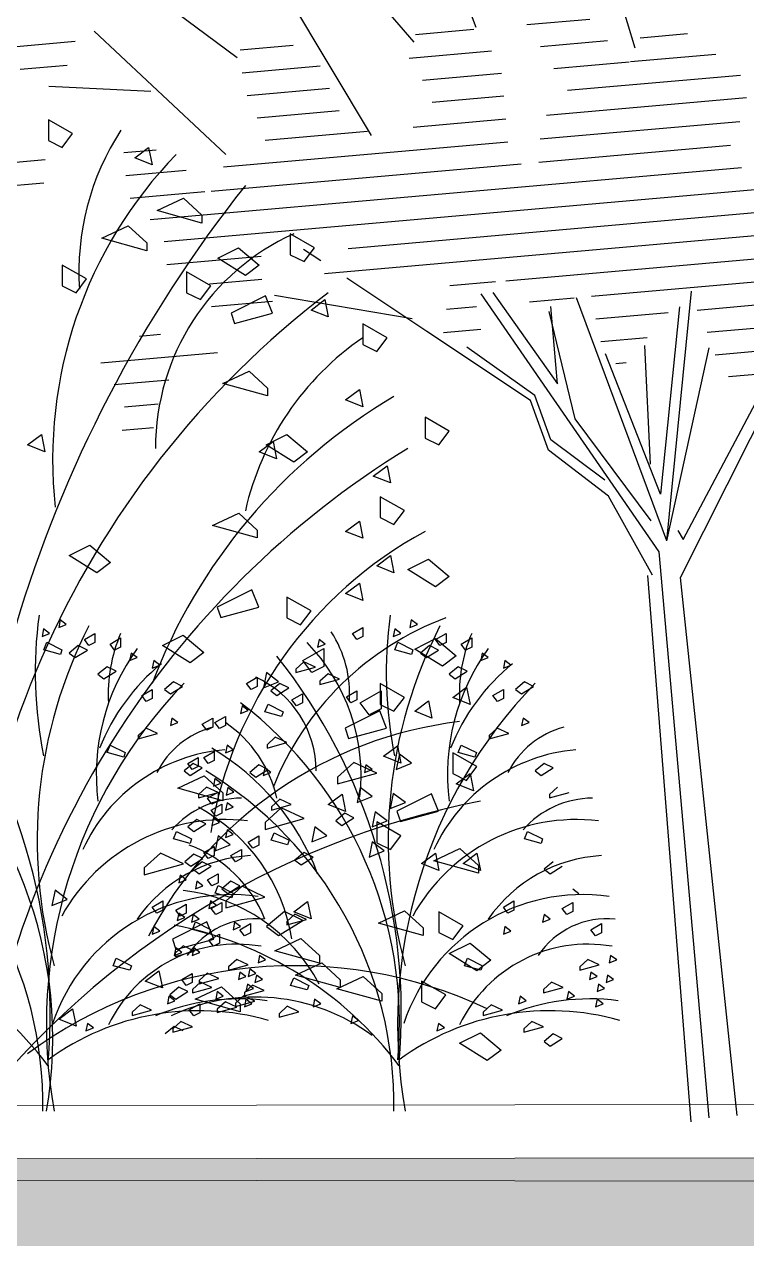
# Model space of a CAD drawing. Header units: millimetres. Extents: x 348 to 2201, y 118 to 1049.
# Drawn here: x 2081.299 to 2083.33, y 343.452 to 346.866 of the extents above; entities that cross this region are included whole.
import ezdxf

# ---------------------------------------------------------------- set-up
doc = ezdxf.new("R2010")
doc.units = ezdxf.units.MM
doc.layers.add('mur vue', color=7, linetype='Continuous', lineweight=13)
doc.layers.add('trees', color=104, linetype='Continuous')

# ---------------------------------------------------------------- blocks, each defined once
blk = doc.blocks.new('Arbustos')
at = {"layer": 'trees', "color": 84, "true_color": 0x2aaf18}
for p, q in [((0.0608, 1.811), (0.0608, 1.7527)), ((0.1288, 1.7722), (0.0608, 1.811)), ((0.0996, 1.7333), (0.1288, 1.7722)), ((0.5223, 0.6706), (0.5961, 0.7054)), ((0.6482, 0.6359), (0.5223, 0.6706)), ((0.1774, 0.6149), (0.2357, 0.5663)), ((0.2357, 0.5663), (0.1968, 0.5371)), ((0.4592, 0.2843), (0.3815, 0.3329)), ((0.4981, 0.3135), (0.4592, 0.2843)), ((1.0617, 0.1871), (0.9936, 0.2259)), ((1.1977, 0.1871), (1.2366, 0.2162)), ((1.2366, 0.2162), (1.2463, 0.1676)), ((1.0325, 0.1482), (1.0617, 0.1871)), ((1.0908, 0.1482), (1.1297, 0.1773)), ((1.1297, 0.1773), (1.1394, 0.1287)), ((1.2463, 0.1676), (1.1977, 0.1871)), ((0.9924, 0.1495), (0.8952, 0.1009)), ((0.9936, 0.1676), (1.0325, 0.1482)), ((1.1977, 0.0315), (1.1977, -0.0269)), ((1.2657, -0.0074), (1.1977, 0.0315)), ((0.4251, -0.0684), (0.4989, -0.0336)), ((0.4989, -0.0336), (0.551, -0.0815)), ((1.1977, -0.0269), (1.2366, -0.0463)), ((1.2074, -0.0561), (1.2463, -0.0269)), ((1.2366, -0.0463), (1.2657, -0.0074)), ((1.2463, -0.0269), (1.256, -0.0755)), ((1.256, -0.0755), (1.2074, -0.0561)), ((0.551, -0.1032), (0.4251, -0.0684)), ((0.9887, -0.4477), (1.0625, -0.4129)), ((1.0625, -0.4129), (1.1146, -0.4607)), ((1.2269, -0.4548), (1.1588, -0.4159)), ((1.1588, -0.4159), (1.1588, -0.4742)), ((1.1146, -0.4824), (0.9887, -0.4477)), ((1.1146, -0.4607), (1.1146, -0.4824)), ((1.1588, -0.4742), (1.1977, -0.4937)), ((1.1977, -0.4937), (1.2269, -0.4548)), ((1.188, -0.5326), (1.2463, -0.5034)), ((1.2657, -0.5812), (1.188, -0.5326))]:
    blk.add_line(p, q, dxfattribs=at)
at = {"layer": 'trees', "color": 1}
for p, q in [((0.0608, 1.7527), (0.0996, 1.7333)), ((0.3037, 1.7041), (0.3426, 1.7333)), ((0.3426, 1.7333), (0.3523, 1.6846)), ((0.3523, 1.6846), (0.3037, 1.7041)), ((0.3668, 1.5556), (0.4406, 1.5904)), ((0.4406, 1.5904), (0.4927, 1.5425)), ((0.4927, 1.5208), (0.3668, 1.5556)), ((0.4927, 1.5425), (0.4927, 1.5208)), ((0.2113, 1.4778), (0.2851, 1.5126)), ((0.2851, 1.5126), (0.3372, 1.4647)), ((0.3372, 1.443), (0.2113, 1.4778)), ((0.741, 1.4901), (0.741, 1.4318)), ((0.809, 1.4512), (0.741, 1.4901)), ((0.3372, 1.4647), (0.3372, 1.443)), ((0.5369, 1.4221), (0.5952, 1.4512)), ((0.5952, 1.4512), (0.6535, 1.4026)), ((0.7799, 1.4123), (0.809, 1.4512)), ((0.0996, 1.4026), (0.0996, 1.3443)), ((0.1677, 1.3637), (0.0996, 1.4026)), ((0.6147, 1.3734), (0.5369, 1.4221)), ((0.6535, 1.4026), (0.6147, 1.3734)), ((0.741, 1.4318), (0.7799, 1.4123)), ((0.4495, 1.3832), (0.4495, 1.3248)), ((0.5175, 1.3443), (0.4495, 1.3832)), ((0.0996, 1.3443), (0.1385, 1.3248)), ((0.4883, 1.3054), (0.5175, 1.3443)), ((0.4495, 1.3248), (0.4883, 1.3054)), ((0.6717, 1.3164), (0.5745, 1.2678)), ((0.6911, 1.2678), (0.6717, 1.3164)), ((0.7993, 1.2762), (0.8382, 1.3054)), ((0.8382, 1.3054), (0.8479, 1.2567)), ((0.5745, 1.2678), (0.5842, 1.2386)), ((0.5842, 1.2386), (0.6911, 1.2678)), ((0.8479, 1.2567), (0.7993, 1.2762)), ((0.9451, 1.2373), (0.9451, 1.179)), ((1.0131, 1.1984), (0.9451, 1.2373)), ((0.9839, 1.1595), (1.0131, 1.1984)), ((0.9451, 1.179), (0.9839, 1.1595)), ((0.5514, 1.0694), (0.6252, 1.1041)), ((0.6252, 1.1041), (0.6773, 1.0563)), ((0.6773, 1.0346), (0.5514, 1.0694)), ((0.6773, 1.0563), (0.6773, 1.0346)), ((0.8965, 1.0234), (0.9353, 1.0525)), ((0.9353, 1.0525), (0.9451, 1.0039)), ((0.9451, 1.0039), (0.8965, 1.0234)), ((1.12, 0.9747), (1.12, 0.9164)), ((1.188, 0.9358), (1.12, 0.9747)), ((0.673, 0.8969), (0.7313, 0.9261)), ((0.7313, 0.9261), (0.7896, 0.8775)), ((1.1588, 0.8969), (1.188, 0.9358)), ((0.6535, 0.8775), (0.6924, 0.9067)), ((0.7507, 0.8483), (0.673, 0.8969)), ((0.6924, 0.9067), (0.7021, 0.858)), ((1.12, 0.9164), (1.1588, 0.8969)), ((0.7021, 0.858), (0.6535, 0.8775)), ((0.7896, 0.8775), (0.7507, 0.8483)), ((0.9742, 0.8094), (1.0131, 0.8386)), ((1.0131, 0.8386), (1.0228, 0.79)), ((1.0228, 0.79), (0.9742, 0.8094)), ((1.0617, 0.7122), (0.9936, 0.7511)), ((0.9936, 0.7511), (0.9936, 0.6927)), ((0.8965, 0.6538), (0.9353, 0.683)), ((0.9353, 0.683), (0.9451, 0.6344)), ((0.9936, 0.6927), (1.0325, 0.6733)), ((1.0325, 0.6733), (1.0617, 0.7122)), ((0.9451, 0.6344), (0.8965, 0.6538)), ((1.0714, 0.5469), (1.1297, 0.576)), ((1.1491, 0.4982), (1.0714, 0.5469)), ((1.1297, 0.576), (1.188, 0.5274)), ((1.188, 0.5274), (1.1491, 0.4982)), ((0.9353, 0.508), (0.9451, 0.4593)), ((0.9156, 0.367), (0.9453, 0.384)), ((0.9453, 0.384), (0.9453, 0.3585)), ((1.0345, 0.3797), (1.0302, 0.3585)), ((1.0515, 0.367), (1.0345, 0.3797)), ((1.0812, 0.4052), (1.0769, 0.384)), ((1.0769, 0.384), (1.0982, 0.3925)), ((1.0982, 0.3925), (1.0812, 0.4052)), ((0.8222, 0.35), (0.8179, 0.3287)), ((0.8391, 0.3372), (0.8222, 0.35)), ((0.9283, 0.35), (0.9156, 0.367)), ((0.9453, 0.3585), (0.9283, 0.35)), ((1.0302, 0.3585), (1.0515, 0.367)), ((1.035, 0.3208), (1.0435, 0.3421)), ((1.0435, 0.3421), (1.086, 0.3208)), ((1.0908, 0.3232), (1.1491, 0.3524)), ((1.1491, 0.35), (1.1788, 0.367)), ((1.1491, 0.3524), (1.2074, 0.3037)), ((1.1619, 0.333), (1.1491, 0.35)), ((1.1788, 0.3415), (1.1619, 0.333)), ((1.1788, 0.367), (1.1788, 0.3415)), ((0.8179, 0.3287), (0.8391, 0.3372)), ((1.0817, 0.3081), (1.035, 0.3208)), ((1.086, 0.3208), (1.0817, 0.3081)), ((1.1686, 0.2746), (1.0908, 0.3232)), ((1.1321, 0.333), (1.1067, 0.3117)), ((1.1067, 0.3117), (1.1236, 0.299)), ((1.1236, 0.299), (1.1576, 0.3202)), ((1.1576, 0.3202), (1.1321, 0.333)), ((0.7793, 0.2875), (0.7565, 0.2666)), ((0.8116, 0.2723), (0.7793, 0.2875)), ((1.2074, 0.3037), (1.1686, 0.2746)), ((0.6183, 0.2267), (0.6481, 0.2437)), ((0.7565, 0.2571), (0.8116, 0.2723)), ((0.7565, 0.2666), (0.7565, 0.2571)), ((0.8473, 0.2535), (0.8245, 0.2326)), ((0.8795, 0.2383), (0.8473, 0.2535))]:
    blk.add_line(p, q, dxfattribs=at)
at = {"layer": 'trees', "linetype": 'Continuous'}
for p, q in [((0.1385, 1.3248), (0.1677, 1.3637)), ((0.0025, 0.8969), (0.0413, 0.9261)), ((0.0413, 0.9261), (0.0511, 0.8775)), ((0.0511, 0.8775), (0.0025, 0.8969)), ((0.5961, 0.7054), (0.6482, 0.6576)), ((0.6482, 0.6576), (0.6482, 0.6359)), ((0.1191, 0.5858), (0.1774, 0.6149)), ((0.1968, 0.5371), (0.1191, 0.5858)), ((0.9839, 0.5566), (1.0228, 0.5858)), ((1.0228, 0.5858), (1.0325, 0.5371)), ((1.0325, 0.5371), (0.9839, 0.5566)), ((0.6328, 0.4898), (0.5357, 0.4412)), ((0.6523, 0.4412), (0.6328, 0.4898)), ((0.8965, 0.4788), (0.9353, 0.508)), ((0.9451, 0.4593), (0.8965, 0.4788)), ((0.7313, 0.4691), (0.7313, 0.4107)), ((0.7993, 0.4302), (0.7313, 0.4691)), ((0.5357, 0.4412), (0.5454, 0.412)), ((0.5454, 0.412), (0.6523, 0.4412)), ((0.7313, 0.4107), (0.7701, 0.3913)), ((0.7701, 0.3913), (0.7993, 0.4302)), ((0.3815, 0.3329), (0.4398, 0.3621)), ((0.4398, 0.3621), (0.4981, 0.3135)), ((0.9936, 0.2259), (0.9936, 0.1676)), ((1.0118, 0.1009), (0.9924, 0.1495)), ((1.1394, 0.1287), (1.0908, 0.1482)), ((0.8952, 0.1009), (0.9049, 0.0717)), ((0.9049, 0.0717), (1.0118, 0.1009)), ((1.0034, 0.0217), (1.0422, 0.0509)), ((1.0422, 0.0509), (1.052, 0.0023)), ((1.052, 0.0023), (1.0034, 0.0217)), ((0.551, -0.0815), (0.551, -0.1032)), ((0.8479, -0.1144), (0.8868, -0.0852)), ((0.8868, -0.0852), (0.8965, -0.1339)), ((1.1381, -0.0839), (1.041, -0.1325)), ((1.1576, -0.1325), (1.1381, -0.0839)), ((0.8965, -0.1339), (0.8479, -0.1144)), ((1.041, -0.1325), (1.0507, -0.1617)), ((1.0507, -0.1617), (1.1576, -0.1325)), ((0.9839, -0.163), (0.9839, -0.2214)), ((1.052, -0.2019), (0.9839, -0.163)), ((1.0228, -0.2408), (1.052, -0.2019)), ((0.9839, -0.2214), (1.0228, -0.2408)), ((1.1442, -0.2726), (1.218, -0.2379)), ((1.218, -0.2379), (1.2701, -0.2857)), ((1.1103, -0.2797), (1.1491, -0.2506)), ((1.2701, -0.3074), (1.1442, -0.2726)), ((1.1491, -0.2506), (1.1588, -0.2992)), ((1.2269, -0.2797), (1.2657, -0.2506)), ((1.2657, -0.2506), (1.2755, -0.2992)), ((1.1588, -0.2992), (1.1103, -0.2797)), ((1.2755, -0.2992), (1.2269, -0.2797)), ((1.2701, -0.2857), (1.2701, -0.3074)), ((0.7507, -0.4159), (0.7896, -0.3867)), ((0.7896, -0.3867), (0.7993, -0.4353)), ((0.5065, -0.4437), (0.4093, -0.4923)), ((0.5259, -0.4923), (0.5065, -0.4437)), ((0.7993, -0.4353), (0.7507, -0.4159)), ((0.4093, -0.4923), (0.419, -0.5215)), ((0.419, -0.5215), (0.5259, -0.4923)), ((0.6972, -0.5255), (0.771, -0.4907)), ((0.771, -0.4907), (0.8231, -0.5385)), ((1.2463, -0.5034), (1.3046, -0.552)), ((0.8231, -0.5602), (0.6972, -0.5255)), ((0.8231, -0.5385), (0.8231, -0.5602)), ((0.7555, -0.5935), (0.8293, -0.5588)), ((0.8293, -0.5588), (0.8814, -0.6066)), ((1.3046, -0.552), (1.2657, -0.5812)), ((0.3329, -0.6104), (0.3717, -0.5812)), ((0.3815, -0.6298), (0.3329, -0.6104)), ((0.3717, -0.5812), (0.3815, -0.6298)), ((0.8814, -0.6283), (0.7555, -0.5935)), ((0.8721, -0.6324), (0.9459, -0.5977)), ((0.8814, -0.6066), (0.8814, -0.6283)), ((0.9459, -0.5977), (0.998, -0.6455)), ((1.1103, -0.6104), (1.1103, -0.6687)), ((1.1783, -0.6493), (1.1103, -0.6104)), ((0.4737, -0.6616), (0.5475, -0.6268)), ((0.5475, -0.6268), (0.5996, -0.6747)), ((0.998, -0.6672), (0.8721, -0.6324)), ((0.998, -0.6455), (0.998, -0.6672)), ((0.5996, -0.6964), (0.4737, -0.6616)), ((0.5996, -0.6747), (0.5996, -0.6964)), ((1.1103, -0.6687), (1.1491, -0.6882)), ((1.1491, -0.6882), (1.1783, -0.6493)), ((0.0899, -0.7173), (0.1288, -0.6882)), ((0.1288, -0.6882), (0.1385, -0.7368)), ((0.1385, -0.7368), (0.0899, -0.7173)), ((1.2171, -0.7854), (1.2755, -0.7562)), ((1.2755, -0.7562), (1.3338, -0.8049)), ((1.2949, -0.834), (1.2171, -0.7854)), ((1.3338, -0.8049), (1.2949, -0.834))]:
    blk.add_line(p, q, dxfattribs=at)
at = {"layer": 'trees', "color": 56}
for p, q in [((0.0473, 0.3797), (0.043, 0.3585)), ((0.0643, 0.367), (0.0473, 0.3797)), ((0.094, 0.4052), (0.0897, 0.384)), ((0.0897, 0.384), (0.111, 0.3925)), ((0.111, 0.3925), (0.094, 0.4052)), ((0.043, 0.3585), (0.0643, 0.367)), ((0.0478, 0.3208), (0.0563, 0.3421)), ((0.0563, 0.3421), (0.0988, 0.3208)), ((0.1619, 0.35), (0.1916, 0.367)), ((0.1747, 0.333), (0.1619, 0.35)), ((0.1916, 0.3415), (0.1747, 0.333)), ((0.1916, 0.367), (0.1916, 0.3415)), ((0.2341, 0.3372), (0.2638, 0.3542)), ((0.2638, 0.3542), (0.2638, 0.3287)), ((0.0945, 0.3081), (0.0478, 0.3208)), ((0.0988, 0.3208), (0.0945, 0.3081)), ((0.1449, 0.333), (0.1195, 0.3117)), ((0.1195, 0.3117), (0.1364, 0.299)), ((0.1364, 0.299), (0.1704, 0.3202)), ((0.1704, 0.3202), (0.1449, 0.333)), ((0.2468, 0.3202), (0.2341, 0.3372)), ((0.2638, 0.3287), (0.2468, 0.3202)), ((0.2936, 0.3117), (0.2893, 0.2905)), ((0.3105, 0.299), (0.2936, 0.3117)), ((0.2256, 0.2735), (0.2001, 0.2522)), ((0.2511, 0.2607), (0.2256, 0.2735)), ((0.2893, 0.2905), (0.3105, 0.299)), ((0.3572, 0.2905), (0.353, 0.2692)), ((0.353, 0.2692), (0.3742, 0.2777)), ((0.3742, 0.2777), (0.3572, 0.2905)), ((0.2001, 0.2522), (0.2171, 0.2395)), ((0.2171, 0.2395), (0.2511, 0.2607)), ((0.3233, 0.1927), (0.353, 0.2097)), ((0.353, 0.2097), (0.353, 0.1843)), ((0.4124, 0.231), (0.387, 0.2097)), ((0.387, 0.2097), (0.404, 0.197)), ((0.404, 0.197), (0.4379, 0.2182)), ((0.4379, 0.2182), (0.4124, 0.231)), ((0.336, 0.1758), (0.3233, 0.1927)), ((0.353, 0.1843), (0.336, 0.1758)), ((0.4082, 0.129), (0.404, 0.1078)), ((0.404, 0.1078), (0.4252, 0.1163)), ((0.4252, 0.1163), (0.4082, 0.129)), ((0.4931, 0.112), (0.5229, 0.129)), ((0.5059, 0.095), (0.4931, 0.112)), ((0.5229, 0.1035), (0.5059, 0.095)), ((0.5229, 0.129), (0.5229, 0.1035)), ((0.3356, 0.1006), (0.3129, 0.0797)), ((0.3129, 0.0702), (0.3679, 0.0854)), ((0.3129, 0.0797), (0.3129, 0.0702)), ((0.3679, 0.0854), (0.3356, 0.1006)), ((0.2262, 0.0319), (0.2347, 0.0531)), ((0.2347, 0.0531), (0.2771, 0.0319)), ((0.4974, 0.0185), (0.5271, 0.0355)), ((0.5271, 0.0355), (0.5271, 0.01)), ((0.2729, 0.0191), (0.2262, 0.0319)), ((0.2771, 0.0319), (0.2729, 0.0191)), ((0.4676, 0.0015), (0.4422, -0.0197)), ((0.4931, -0.0112), (0.4676, 0.0015)), ((0.5101, 0.0015), (0.4974, 0.0185)), ((0.5271, 0.01), (0.5101, 0.0015)), ((0.4422, -0.0197), (0.4592, -0.0325)), ((0.4592, -0.0325), (0.4931, -0.0112)), ((0.5055, -0.0652), (0.4827, -0.0861)), ((0.5377, -0.0804), (0.5055, -0.0652)), ((0.5653, -0.0665), (0.5611, -0.0877)), ((0.5823, -0.0792), (0.5653, -0.0665)), ((0.4827, -0.0956), (0.5377, -0.0804)), ((0.4827, -0.0861), (0.4827, -0.0956)), ((0.5611, -0.0877), (0.5823, -0.0792)), ((0.5186, -0.1302), (0.5483, -0.1132)), ((0.5313, -0.1472), (0.5186, -0.1302)), ((0.5483, -0.1132), (0.5483, -0.1387)), ((0.5483, -0.1387), (0.5313, -0.1472)), ((0.4124, -0.2109), (0.4209, -0.1897)), ((0.4209, -0.1897), (0.4634, -0.2109)), ((0.4592, -0.2237), (0.4124, -0.2109)), ((0.4634, -0.2109), (0.4592, -0.2237)), ((0.4974, -0.2492), (0.5271, -0.2322)), ((0.5271, -0.2322), (0.5271, -0.2577)), ((0.5101, -0.2662), (0.4974, -0.2492)), ((0.5271, -0.2577), (0.5101, -0.2662)), ((0.5738, -0.2577), (0.6035, -0.2407)), ((0.5865, -0.2747), (0.5738, -0.2577)), ((0.6035, -0.2662), (0.5865, -0.2747)), ((0.6035, -0.2407), (0.6035, -0.2662)), ((0.4676, -0.2959), (0.4846, -0.3087)), ((0.4846, -0.3087), (0.5186, -0.2874)), ((0.5186, -0.2874), (0.4931, -0.2747)), ((0.5738, -0.3299), (0.5483, -0.3512)), ((0.5993, -0.3427), (0.5738, -0.3299)), ((0.5483, -0.3512), (0.5653, -0.3639)), ((0.5653, -0.3639), (0.5993, -0.3427)), ((0.353, -0.4022), (0.3827, -0.3852)), ((0.3657, -0.4192), (0.353, -0.4022)), ((0.3827, -0.3852), (0.3827, -0.4107)), ((0.5186, -0.4064), (0.5483, -0.3894)), ((0.5313, -0.4234), (0.5186, -0.4064)), ((0.5483, -0.3894), (0.5483, -0.4149)), ((0.3827, -0.4107), (0.3657, -0.4192)), ((0.4676, -0.4234), (0.4634, -0.4447)), ((0.4634, -0.4447), (0.4846, -0.4362)), ((0.4846, -0.4362), (0.4676, -0.4234)), ((0.5483, -0.4149), (0.5313, -0.4234)), ((0.3572, -0.4574), (0.353, -0.4787)), ((0.353, -0.4787), (0.3742, -0.4702)), ((0.3742, -0.4702), (0.3572, -0.4574)), ((0.5993, -0.4659), (0.629, -0.4489)), ((0.612, -0.4829), (0.5993, -0.4659)), ((0.629, -0.4744), (0.612, -0.4829)), ((0.629, -0.4489), (0.629, -0.4744)), ((0.2431, -0.5673), (0.2516, -0.5461)), ((0.2516, -0.5461), (0.2941, -0.5673)), ((0.6545, -0.5381), (0.6502, -0.5594)), ((0.6715, -0.5509), (0.6545, -0.5381)), ((0.2899, -0.5801), (0.2431, -0.5673)), ((0.2941, -0.5673), (0.2899, -0.5801)), ((0.5904, -0.5496), (0.5676, -0.5705)), ((0.5676, -0.58), (0.6227, -0.5648)), ((0.5676, -0.5705), (0.5676, -0.58)), ((0.6227, -0.5648), (0.5904, -0.5496)), ((0.6502, -0.5594), (0.6715, -0.5509)), ((0.4885, -0.6133), (0.4657, -0.6342)), ((0.5208, -0.6285), (0.4885, -0.6133)), ((0.5993, -0.5849), (0.595, -0.6061)), ((0.595, -0.6061), (0.6163, -0.5976)), ((0.6163, -0.5976), (0.5993, -0.5849)), ((0.646, -0.5934), (0.6417, -0.6146)), ((0.6417, -0.6146), (0.663, -0.6061)), ((0.663, -0.6061), (0.646, -0.5934)), ((0.4657, -0.6437), (0.5208, -0.6285)), ((0.4657, -0.6342), (0.4657, -0.6437)), ((0.5356, -0.6401), (0.5313, -0.6614)), ((0.5526, -0.6529), (0.5356, -0.6401)), ((0.6205, -0.6189), (0.6163, -0.6401)), ((0.6163, -0.6401), (0.6375, -0.6316)), ((0.6375, -0.6316), (0.6205, -0.6189)), ((0.3187, -0.6771), (0.2959, -0.698)), ((0.3509, -0.6923), (0.3187, -0.6771)), ((0.3997, -0.6529), (0.3955, -0.6741)), ((0.3955, -0.6741), (0.4167, -0.6656)), ((0.4167, -0.6656), (0.3997, -0.6529)), ((0.5313, -0.6614), (0.5526, -0.6529)), ((0.6163, -0.6614), (0.612, -0.6826)), ((0.612, -0.6826), (0.6333, -0.6741)), ((0.6333, -0.6741), (0.6163, -0.6614)), ((0.2959, -0.7075), (0.3509, -0.6923)), ((0.2959, -0.698), (0.2959, -0.7075)), ((0.1704, -0.7294), (0.1662, -0.7506)), ((0.1662, -0.7506), (0.1874, -0.7421)), ((0.1874, -0.7421), (0.1704, -0.7294)), ((0.4333, -0.7238), (0.4105, -0.7447)), ((0.4105, -0.7542), (0.4656, -0.739)), ((0.4105, -0.7447), (0.4105, -0.7542)), ((0.4656, -0.739), (0.4333, -0.7238))]:
    blk.add_line(p, q, dxfattribs=at)
at = {"layer": 'trees', "color": 3}
for p, q in [((1.2213, 0.3372), (1.251, 0.3542)), ((1.251, 0.3542), (1.251, 0.3287)), ((1.234, 0.3202), (1.2213, 0.3372)), ((1.251, 0.3287), (1.234, 0.3202)), ((1.2808, 0.3117), (1.2765, 0.2905)), ((1.2977, 0.299), (1.2808, 0.3117)), ((1.2128, 0.2735), (1.1873, 0.2522)), ((1.2383, 0.2607), (1.2128, 0.2735)), ((1.2765, 0.2905), (1.2977, 0.299)), ((0.6481, 0.2437), (0.6481, 0.2182)), ((1.1873, 0.2522), (1.2043, 0.2395)), ((1.2043, 0.2395), (1.2383, 0.2607)), ((0.6311, 0.2097), (0.6183, 0.2267)), ((0.6481, 0.2182), (0.6311, 0.2097)), ((0.7117, 0.2267), (0.6863, 0.2055)), ((0.6863, 0.2055), (0.7033, 0.1927)), ((0.7033, 0.1927), (0.7372, 0.214)), ((0.7372, 0.214), (0.7117, 0.2267)), ((0.8245, 0.2232), (0.8795, 0.2383)), ((0.8245, 0.2326), (0.8245, 0.2232)), ((0.8986, 0.1885), (0.9283, 0.2055)), ((0.9283, 0.2055), (0.9283, 0.18)), ((0.7457, 0.18), (0.7754, 0.197)), ((0.7585, 0.163), (0.7457, 0.18)), ((0.7754, 0.1715), (0.7585, 0.163)), ((0.7754, 0.197), (0.7754, 0.1715)), ((0.9113, 0.1715), (0.8986, 0.1885)), ((0.9283, 0.18), (0.9113, 0.1715)), ((0.6056, 0.163), (0.6013, 0.1418)), ((0.6013, 0.1418), (0.6226, 0.1503)), ((0.6226, 0.1503), (0.6056, 0.163)), ((0.6698, 0.1466), (0.6783, 0.1678)), ((0.7166, 0.1338), (0.6698, 0.1466)), ((0.6783, 0.1678), (0.7208, 0.1466)), ((0.7208, 0.1466), (0.7166, 0.1338)), ((0.6986, 0.0751), (0.6759, 0.0542)), ((0.7309, 0.0599), (0.6986, 0.0751)), ((1.3228, 0.1006), (1.3001, 0.0797)), ((1.3001, 0.0702), (1.3551, 0.0854)), ((1.3001, 0.0797), (1.3001, 0.0702)), ((0.5631, 0.0525), (0.5589, 0.0313)), ((0.5589, 0.0313), (0.5801, 0.0398)), ((0.5801, 0.0398), (0.5631, 0.0525)), ((0.6759, 0.0447), (0.7309, 0.0599)), ((0.6759, 0.0542), (0.6759, 0.0447)), ((1.2134, 0.0319), (1.2219, 0.0531)), ((1.2219, 0.0531), (1.2643, 0.0319)), ((1.2601, 0.0191), (1.2134, 0.0319)), ((1.2643, 0.0319), (1.2601, 0.0191)), ((0.6523, -0.0027), (0.6268, -0.024)), ((0.6268, -0.024), (0.6438, -0.0367)), ((0.6438, -0.0367), (0.6778, -0.0155)), ((0.6778, -0.0155), (0.6523, -0.0027)), ((0.6693, -0.0112), (0.665, -0.0325)), ((0.665, -0.0325), (0.6863, -0.024)), ((0.6863, -0.024), (0.6693, -0.0112)), ((0.9538, -0.0027), (0.9495, -0.024)), ((0.9495, -0.024), (0.9708, -0.0155)), ((0.9708, -0.0155), (0.9538, -0.0027)), ((0.7114, -0.0992), (0.6886, -0.1201)), ((0.7436, -0.1144), (0.7114, -0.0992)), ((0.5631, -0.109), (0.5589, -0.1302)), ((0.5589, -0.1302), (0.5801, -0.1217)), ((0.5801, -0.1217), (0.5631, -0.109)), ((0.6886, -0.1295), (0.7436, -0.1144)), ((0.6886, -0.1201), (0.6886, -0.1295)), ((0.8943, -0.1387), (0.8689, -0.16)), ((0.8689, -0.16), (0.8858, -0.1727)), ((0.8858, -0.1727), (0.9198, -0.1515)), ((0.9198, -0.1515), (0.8943, -0.1387)), ((0.5631, -0.1854), (0.5589, -0.2067)), ((0.5589, -0.2067), (0.5801, -0.1982)), ((0.5801, -0.1982), (0.5631, -0.1854)), ((0.6226, -0.2194), (0.6523, -0.2024)), ((0.6523, -0.2024), (0.6523, -0.2279)), ((0.6868, -0.2146), (0.6953, -0.1934)), ((0.6953, -0.1934), (0.7378, -0.2146)), ((0.6353, -0.2364), (0.6226, -0.2194)), ((0.6523, -0.2279), (0.6353, -0.2364)), ((0.7335, -0.2274), (0.6868, -0.2146)), ((0.7378, -0.2146), (0.7335, -0.2274)), ((0.7797, -0.2492), (0.7542, -0.2704)), ((0.7542, -0.2704), (0.7712, -0.2832)), ((0.7712, -0.2832), (0.8052, -0.2619)), ((0.8052, -0.2619), (0.7797, -0.2492)), ((1.4803, -0.2747), (1.4549, -0.2959)), ((1.4549, -0.2959), (1.4718, -0.3087)), ((1.4718, -0.3087), (1.5058, -0.2874)), ((0.4782, -0.3299), (0.474, -0.3512)), ((0.474, -0.3512), (0.4952, -0.3427)), ((0.5297, -0.3633), (0.5382, -0.3421)), ((0.5764, -0.3761), (0.5297, -0.3633)), ((0.5382, -0.3421), (0.5807, -0.3633)), ((0.5807, -0.3633), (0.5764, -0.3761)), ((1.5355, -0.3512), (1.5525, -0.3639)), ((0.4188, -0.4107), (0.4485, -0.3937)), ((0.4485, -0.3937), (0.4485, -0.4192)), ((0.5164, -0.3852), (0.5122, -0.4064)), ((0.5122, -0.4064), (0.5334, -0.3979)), ((0.5334, -0.3979), (0.5164, -0.3852)), ((1.3402, -0.4022), (1.3699, -0.3852)), ((1.3529, -0.4192), (1.3402, -0.4022)), ((1.3699, -0.3852), (1.3699, -0.4107)), ((1.5058, -0.4064), (1.5355, -0.3894)), ((1.5185, -0.4234), (1.5058, -0.4064)), ((1.5355, -0.3894), (1.5355, -0.4149)), ((0.4315, -0.4277), (0.4188, -0.4107)), ((0.4272, -0.4192), (0.423, -0.4404)), ((0.423, -0.4404), (0.4442, -0.4319)), ((0.4442, -0.4319), (0.4272, -0.4192)), ((0.4485, -0.4192), (0.4315, -0.4277)), ((0.7538, -0.4221), (0.7311, -0.443)), ((0.7311, -0.4525), (0.7861, -0.4373)), ((0.7311, -0.443), (0.7311, -0.4525)), ((0.7861, -0.4373), (0.7538, -0.4221)), ((1.3699, -0.4107), (1.3529, -0.4192)), ((1.4549, -0.4234), (1.4506, -0.4447)), ((1.4506, -0.4447), (1.4718, -0.4362)), ((1.4718, -0.4362), (1.4549, -0.4234)), ((1.5355, -0.4149), (1.5185, -0.4234)), ((0.466, -0.4653), (0.4745, -0.4441)), ((0.5127, -0.4781), (0.466, -0.4653)), ((0.4745, -0.4441), (0.517, -0.4653)), ((0.517, -0.4653), (0.5127, -0.4781)), ((0.5844, -0.4447), (0.5801, -0.4659)), ((0.5801, -0.4659), (0.6013, -0.4574)), ((0.6013, -0.4574), (0.5844, -0.4447)), ((1.3444, -0.4574), (1.3402, -0.4787)), ((1.3402, -0.4787), (1.3614, -0.4702)), ((1.3614, -0.4702), (1.3444, -0.4574)), ((1.5865, -0.4659), (1.6162, -0.4489)), ((1.5992, -0.4829), (1.5865, -0.4659)), ((1.6162, -0.4744), (1.5992, -0.4829)), ((1.6162, -0.4489), (1.6162, -0.4744)), ((0.4396, -0.5114), (0.4168, -0.5322)), ((0.4719, -0.5265), (0.4396, -0.5114)), ((0.5122, -0.4957), (0.5419, -0.4787)), ((0.5249, -0.5127), (0.5122, -0.4957)), ((0.5419, -0.5042), (0.5249, -0.5127)), ((0.5419, -0.4787), (0.5419, -0.5042)), ((0.4188, -0.5169), (0.4145, -0.5381)), ((0.4145, -0.5381), (0.4357, -0.5297)), ((0.4168, -0.5417), (0.4719, -0.5265)), ((0.4168, -0.5322), (0.4168, -0.5417)), ((0.4357, -0.5297), (0.4188, -0.5169)), ((0.4697, -0.5169), (0.4655, -0.5381)), ((0.4655, -0.5381), (0.4867, -0.5297)), ((0.4867, -0.5297), (0.4697, -0.5169)), ((1.2304, -0.5673), (1.2388, -0.5461)), ((1.2388, -0.5461), (1.2813, -0.5673)), ((1.6417, -0.5381), (1.6374, -0.5594)), ((1.6587, -0.5509), (1.6417, -0.5381)), ((0.6268, -0.5764), (0.6226, -0.5976)), ((0.6438, -0.5891), (0.6268, -0.5764)), ((1.2771, -0.5801), (1.2304, -0.5673)), ((1.2813, -0.5673), (1.2771, -0.5801)), ((1.5776, -0.5496), (1.5548, -0.5705)), ((1.5548, -0.58), (1.6099, -0.5648)), ((1.5548, -0.5705), (1.5548, -0.58)), ((1.6099, -0.5648), (1.5776, -0.5496)), ((1.6374, -0.5594), (1.6587, -0.5509)), ((0.4357, -0.6061), (0.4655, -0.5891)), ((0.4485, -0.6231), (0.4357, -0.6061)), ((0.4655, -0.5891), (0.4655, -0.6146)), ((0.5076, -0.5878), (0.4848, -0.6087)), ((0.4848, -0.6182), (0.5398, -0.603)), ((0.4848, -0.6087), (0.4848, -0.6182)), ((0.5398, -0.603), (0.5076, -0.5878)), ((0.6226, -0.5976), (0.6438, -0.5891)), ((1.4757, -0.6133), (1.4529, -0.6342)), ((1.508, -0.6285), (1.4757, -0.6133)), ((1.5865, -0.5849), (1.5822, -0.6061)), ((1.5822, -0.6061), (1.6035, -0.5976)), ((1.6035, -0.5976), (1.5865, -0.5849)), ((1.6332, -0.5934), (1.6289, -0.6146)), ((1.6289, -0.6146), (1.6502, -0.6061)), ((1.6502, -0.6061), (1.6332, -0.5934)), ((0.4272, -0.6274), (0.4018, -0.6486)), ((0.4018, -0.6486), (0.4188, -0.6614)), ((0.4188, -0.6614), (0.4527, -0.6401)), ((0.4527, -0.6401), (0.4272, -0.6274)), ((0.4655, -0.6146), (0.4485, -0.6231)), ((0.6349, -0.6218), (0.6122, -0.6427)), ((0.6122, -0.6522), (0.6672, -0.637)), ((0.6122, -0.6427), (0.6122, -0.6522)), ((0.6672, -0.637), (0.6349, -0.6218)), ((1.4529, -0.6437), (1.508, -0.6285)), ((1.4529, -0.6342), (1.4529, -0.6437)), ((1.5228, -0.6401), (1.5185, -0.6614)), ((1.5398, -0.6529), (1.5228, -0.6401)), ((1.6077, -0.6189), (1.6035, -0.6401)), ((1.6035, -0.6401), (1.6247, -0.6316)), ((1.6247, -0.6316), (1.6077, -0.6189)), ((0.457, -0.6911), (0.4867, -0.6741)), ((0.4867, -0.6741), (0.4867, -0.6996)), ((0.5585, -0.6686), (0.5357, -0.6895)), ((0.5908, -0.6838), (0.5585, -0.6686)), ((0.6095, -0.6516), (0.5867, -0.6725)), ((0.5867, -0.682), (0.6417, -0.6668)), ((0.5867, -0.6725), (0.5867, -0.682)), ((0.6417, -0.6668), (0.6095, -0.6516)), ((0.7326, -0.6813), (0.7098, -0.7022)), ((0.7649, -0.6965), (0.7326, -0.6813)), ((0.8094, -0.6614), (0.8052, -0.6826)), ((0.8052, -0.6826), (0.8264, -0.6741)), ((0.8264, -0.6741), (0.8094, -0.6614)), ((1.3059, -0.6771), (1.2831, -0.698)), ((1.3381, -0.6923), (1.3059, -0.6771)), ((1.3869, -0.6529), (1.3827, -0.6741)), ((1.3827, -0.6741), (1.4039, -0.6656)), ((1.4039, -0.6656), (1.3869, -0.6529)), ((1.5185, -0.6614), (1.5398, -0.6529)), ((1.6035, -0.6614), (1.5992, -0.6826)), ((1.5992, -0.6826), (1.6205, -0.6741)), ((1.6205, -0.6741), (1.6035, -0.6614)), ((0.4697, -0.7081), (0.457, -0.6911)), ((0.4867, -0.6996), (0.4697, -0.7081)), ((0.5357, -0.699), (0.5908, -0.6838)), ((0.5357, -0.6895), (0.5357, -0.699)), ((0.7098, -0.7117), (0.7649, -0.6965)), ((0.7098, -0.7022), (0.7098, -0.7117)), ((0.9156, -0.7081), (0.9113, -0.7294)), ((0.9326, -0.7209), (0.9156, -0.7081)), ((1.2831, -0.7075), (1.3381, -0.6923)), ((1.2831, -0.698), (1.2831, -0.7075)), ((0.4145, -0.7379), (0.389, -0.7591)), ((0.44, -0.7506), (0.4145, -0.7379)), ((0.9113, -0.7294), (0.9326, -0.7209)), ((1.1576, -0.7294), (1.1534, -0.7506)), ((1.1534, -0.7506), (1.1746, -0.7421)), ((1.1746, -0.7421), (1.1576, -0.7294)), ((1.4205, -0.7238), (1.3977, -0.7447)), ((1.3977, -0.7542), (1.4528, -0.739)), ((1.3977, -0.7447), (1.3977, -0.7542)), ((1.4528, -0.739), (1.4205, -0.7238)), ((1.4803, -0.7591), (1.4549, -0.7804)), ((1.4549, -0.7804), (1.4718, -0.7931)), ((1.4718, -0.7931), (1.5058, -0.7719)), ((1.5058, -0.7719), (1.4803, -0.7591))]:
    blk.add_line(p, q, dxfattribs=at)
at = {"layer": 'trees'}
for p, q in [((0.7758, 0.2908), (0.8353, 0.3248)), ((0.8353, 0.3248), (0.8353, 0.2738)), ((0.8013, 0.2568), (0.7758, 0.2908)), ((0.8353, 0.2738), (0.8013, 0.2568)), ((1.3444, 0.2905), (1.3402, 0.2692)), ((1.3402, 0.2692), (1.3614, 0.2777)), ((1.3614, 0.2777), (1.3444, 0.2905)), ((0.9372, 0.1718), (0.9966, 0.2058)), ((0.9966, 0.2058), (0.9966, 0.1548)), ((1.3105, 0.1927), (1.3402, 0.2097)), ((1.3402, 0.2097), (1.3402, 0.1843)), ((1.3996, 0.231), (1.3742, 0.2097)), ((1.3742, 0.2097), (1.3912, 0.197)), ((1.3912, 0.197), (1.4251, 0.2182)), ((1.4251, 0.2182), (1.3996, 0.231)), ((0.9627, 0.1378), (0.9372, 0.1718)), ((1.3232, 0.1758), (1.3105, 0.1927)), ((1.3402, 0.1843), (1.3232, 0.1758)), ((0.9966, 0.1548), (0.9627, 0.1378)), ((0.5292, 0.1163), (0.5589, 0.1333)), ((0.5419, 0.0993), (0.5292, 0.1163)), ((0.5589, 0.1078), (0.5419, 0.0993)), ((0.5589, 0.1333), (0.5589, 0.1078)), ((1.3954, 0.129), (1.3912, 0.1078)), ((1.3912, 0.1078), (1.4124, 0.1163)), ((1.4124, 0.1163), (1.3954, 0.129)), ((1.3551, 0.0854), (1.3228, 0.1006)), ((0.4527, 0.0015), (0.4824, 0.0185)), ((0.4655, -0.0155), (0.4527, 0.0015)), ((0.4824, 0.0185), (0.4824, -0.007)), ((0.9194, 0.0044), (0.8739, -0.0373)), ((0.984, -0.0259), (0.9194, 0.0044)), ((1.0476, 0.0273), (1.0391, -0.0151)), ((1.0391, -0.0151), (1.0816, 0.0019)), ((1.0816, 0.0019), (1.0476, 0.0273)), ((1.4549, 0.0015), (1.4294, -0.0197)), ((1.4803, -0.0112), (1.4549, 0.0015)), ((0.4824, -0.007), (0.4655, -0.0155)), ((0.8739, -0.0563), (0.984, -0.0259)), ((1.4294, -0.0197), (1.4464, -0.0325)), ((1.4464, -0.0325), (1.4803, -0.0112)), ((0.5292, -0.041), (0.5249, -0.0622)), ((0.5249, -0.0622), (0.5461, -0.0537)), ((0.5461, -0.0537), (0.5292, -0.041)), ((0.8739, -0.0373), (0.8739, -0.0563)), ((0.9372, -0.0661), (0.9287, -0.1086)), ((0.9711, -0.0916), (0.9372, -0.0661)), ((1.4927, -0.0652), (1.4699, -0.0861)), ((0.5079, -0.0962), (0.5377, -0.0792)), ((0.5207, -0.1132), (0.5079, -0.0962)), ((0.5377, -0.0792), (0.5377, -0.1047)), ((0.9287, -0.1086), (0.9711, -0.0916)), ((1.0306, -0.0831), (1.0221, -0.1256)), ((1.0646, -0.1086), (1.0306, -0.0831)), ((1.4699, -0.0956), (1.5249, -0.0804)), ((1.4699, -0.0861), (1.4699, -0.0956)), ((0.5377, -0.1047), (0.5207, -0.1132)), ((0.9796, -0.1341), (0.9711, -0.1766)), ((1.0136, -0.1596), (0.9796, -0.1341)), ((1.0221, -0.1256), (1.0646, -0.1086)), ((0.4782, -0.1557), (0.4527, -0.1769)), ((0.4697, -0.1897), (0.5037, -0.1685)), ((0.5037, -0.1685), (0.4782, -0.1557)), ((0.5249, -0.1515), (0.5207, -0.1727)), ((0.5207, -0.1727), (0.5419, -0.1642)), ((0.5419, -0.1642), (0.5249, -0.1515)), ((0.9711, -0.1766), (1.0136, -0.1596)), ((0.4527, -0.1769), (0.4697, -0.1897)), ((0.8098, -0.1766), (0.8013, -0.2191)), ((0.8013, -0.2191), (0.8438, -0.2021)), ((0.8438, -0.2021), (0.8098, -0.1766)), ((1.3996, -0.2109), (1.4081, -0.1897)), ((1.4081, -0.1897), (1.4506, -0.2109)), ((0.9711, -0.2191), (0.9627, -0.2616)), ((1.0051, -0.2446), (0.9711, -0.2191)), ((1.4464, -0.2237), (1.3996, -0.2109)), ((1.4506, -0.2109), (1.4464, -0.2237)), ((0.4697, -0.2534), (0.4442, -0.2747)), ((0.4612, -0.2874), (0.4952, -0.2662)), ((0.4952, -0.2662), (0.4697, -0.2534)), ((0.9627, -0.2616), (1.0051, -0.2446)), ((0.4442, -0.2747), (0.4612, -0.2874)), ((0.4931, -0.2747), (0.4676, -0.2959)), ((0.4315, -0.3129), (0.4272, -0.3342)), ((0.4272, -0.3342), (0.4485, -0.3257)), ((0.4485, -0.3257), (0.4315, -0.3129)), ((0.4952, -0.3427), (0.4782, -0.3299)), ((0.5079, -0.3257), (0.5377, -0.3087)), ((0.5207, -0.3427), (0.5079, -0.3257)), ((0.5377, -0.3342), (0.5207, -0.3427)), ((0.5377, -0.3087), (0.5377, -0.3342))]:
    blk.add_line(p, q, dxfattribs=at)
at = {"layer": 'trees', "color": 96}
for p, q in [((0.6739, 0.2568), (0.6654, 0.2143)), ((0.7079, 0.2313), (0.6739, 0.2568)), ((0.6654, 0.2143), (0.7079, 0.2313)), ((0.7156, -0.123), (0.6701, -0.1648)), ((0.7801, -0.1534), (0.7156, -0.123)), ((0.6701, -0.1838), (0.7801, -0.1534)), ((0.6701, -0.1648), (0.6701, -0.1838)), ((0.538, -0.2021), (0.5295, -0.2446)), ((0.572, -0.2276), (0.538, -0.2021)), ((0.5295, -0.2446), (0.572, -0.2276)), ((0.3759, -0.2505), (0.3304, -0.2923)), ((0.4404, -0.2809), (0.3759, -0.2505)), ((0.3304, -0.3113), (0.4404, -0.2809)), ((0.3304, -0.2923), (0.3304, -0.3113)), ((0.0794, -0.3551), (0.0709, -0.3976)), ((0.1134, -0.3806), (0.0794, -0.3551)), ((0.6052, -0.344), (0.5597, -0.3858)), ((0.5597, -0.4048), (0.6697, -0.3744)), ((0.6697, -0.3744), (0.6052, -0.344)), ((0.0709, -0.3976), (0.1134, -0.3806)), ((0.5597, -0.3858), (0.5597, -0.4048)), ((0.7249, -0.4146), (0.6739, -0.4571)), ((0.7079, -0.4826), (0.7758, -0.4401)), ((0.7758, -0.4401), (0.7249, -0.4146)), ((0.6739, -0.4571), (0.7079, -0.4826))]:
    blk.add_line(p, q, dxfattribs=at)
at = {"layer": 'trees', "color": 97, "true_color": 0x279b30}
for p, q in [((0.742, -0.6226), (0.7505, -0.6013)), ((0.7505, -0.6013), (0.793, -0.6226)), ((0.7887, -0.6353), (0.742, -0.6226)), ((0.793, -0.6226), (0.7887, -0.6353))]:
    blk.add_line(p, q, dxfattribs=at)
at = {"layer": 'trees', "color": 55, "true_color": 0x97922b}
for centre, radius, start, end in [((0.8743, 1.3841), 0.7278, 146.8723, 183.9065), ((1.3039, 0.8566), 1.2311, 135.867, 186.2808), ((3.5092, -0.671), 3.6954, 141.5621, 185.2163), ((1.0225, 0.8882), 0.6605, 114.2978, 180.0834), ((1.3983, 0.535), 0.8034, 124.3441, 167.2635), ((1.8413, -0.3387), 1.5925, 120.523, 159.2317), ((1.6868, -0.3874), 1.1855, 118.5645, 170.5246), ((1.472, -0.3747), 0.8386, 110.5024, 158.3822), ((0.4021, -0.0331), 0.5379, 353.7192, 44.133), ((0.5251, -0.0193), 0.2886, 359.9166, 65.7022), ((1.3512, -1.0112), 1.1381, 96.7634, 152.401), ((0.3608, -0.1736), 0.3511, 12.7365, 55.6559), ((0.1672, -0.5554), 0.6959, 20.7683, 59.477), ((-0.067, -0.9597), 1.0996, 359.14, 58.7374), ((1.7326, -2.4478), 2.3872, 101.0397, 143.7273), ((0.2348, -0.5767), 0.518, 9.4754, 61.4355), ((0.3286, -0.5712), 0.3664, 21.6178, 69.4976), ((0.3814, -0.8493), 0.4973, 27.599, 83.2366), ((0.2148, -1.477), 1.0432, 37.0603, 78.9603), ((0.7545, -1.8335), 1.2664, 64.7425, 126.4309), ((0.6421, -1.2086), 0.5534, 53.5691, 115.2575), ((1.584, -1.2649), 0.6045, 82.4961, 112.9071), ((1.471, -1.4149), 0.7212, 74.2197, 125.9898)]:
    blk.add_arc(centre, radius, start, end, dxfattribs=at)
at = {"layer": 'trees', "color": 45, "true_color": 0xba8d4a}
for centre, radius, start, end in [((2.4138, -0.7348), 2.5873, 127.2463, 185.7372), ((2.1999, 0.2581), 1.189, 172.2748, 191.4177), ((0.5898, 0.1974), 0.318, 356.0935, 33.1277), ((1.787, -0.0302), 0.6043, 144.0621, 187.0862), ((1.7351, -0.1709), 0.5844, 129.1996, 158.4216), ((2.4244, -0.7322), 1.3819, 136.0573, 190.1685), ((1.5736, -0.1354), 0.2472, 104.9017, 153.2105), ((1.5852, -0.443), 0.4846, 94.8704, 155.3167), ((1.5912, -0.3556), 0.2594, 90.1025, 139.0048), ((1.5458, -0.6826), 0.5263, 83.2482, 151.0285), ((1.6402, -0.674), 0.417, 93.3044, 145.2292), ((1.5637, -0.8987), 0.5314, 82.0191, 161.4214), ((1.6317, -0.6688), 0.2337, 84.4177, 146.017), ((1.5781, -0.9076), 0.4008, 80.2511, 154.2666)]:
    blk.add_arc(centre, radius, start, end, dxfattribs=at)
at = {"layer": 'trees', "color": 49, "true_color": 0x594322}
for centre, radius, start, end in [((2.4183, -1.3054), 2.5732, 121.5615, 173.977), ((2.3406, -0.2152), 1.3242, 152.8898, 195.4454), ((-0.5616, -0.7006), 1.6148, 355.0546, 38.4379), ((-0.0829, -0.7285), 1.1306, 354.7793, 52.7537)]:
    blk.add_arc(centre, radius, start, end, dxfattribs=at)
at = {"layer": 'trees', "color": 56}
for centre, radius, start, end in [((1.2127, 0.2581), 1.189, 172.2748, 191.4177), ((1.3534, -0.2152), 1.3242, 152.8898, 195.4454), ((0.6609, 0.1973), 0.4318, 156.8611, 183.4215), ((0.7998, -0.0302), 0.6043, 144.0621, 187.0862), ((-1.5488, -0.7006), 1.6148, 355.0546, 38.4379), ((0.7479, -0.1709), 0.5844, 129.1996, 158.4216), ((1.4372, -0.7322), 1.3819, 136.0573, 190.1685), ((-1.1249, -0.7717), 1.1982, 350.1733, 51.9189), ((0.5864, -0.1354), 0.2472, 104.9017, 153.2105), ((0.598, -0.443), 0.4846, 94.8704, 155.3167), ((-1.0542, -0.9597), 1.0996, 359.14, 58.7374), ((0.604, -0.3556), 0.2594, 90.1025, 139.0048), ((0.5586, -0.6826), 0.5263, 83.2482, 151.0285), ((0.653, -0.674), 0.417, 93.3044, 145.2292), ((0.5765, -0.8987), 0.5314, 82.0191, 161.4214), ((0.6445, -0.6688), 0.2337, 84.4177, 146.017), ((-0.7724, -1.477), 1.0432, 37.0603, 78.9603), ((0.5909, -0.9076), 0.4008, 80.2511, 154.2666), ((0.5968, -1.2649), 0.6045, 82.4961, 112.9071), ((0.4838, -1.4149), 0.7212, 74.2197, 125.9898)]:
    blk.add_arc(centre, radius, start, end, dxfattribs=at)
at = {"layer": 'trees', "color": 3}
blk.add_arc((1.6481, 0.1973), 0.4318, 156.8611, 183.4215, dxfattribs=at)
blk = doc.blocks.new('Vista arvore')
at = {"layer": 'trees', "color": 49, "true_color": 0x594322}
for p, q in [((-0.7787, 3.0355), (-1.3278, 3.6672)), ((-0.8985, 2.7728), (-1.398, 3.6078)), ((-1.5192, 2.8961), (-1.8066, 2.9107)), ((-0.0901, 1.6025), (-0.5907, 2.3273)), ((-0.0685, 1.6332), (0.0013, 2.3349)), ((-0.0685, 1.6332), (-0.3225, 2.3164)), ((-0.0867, 1.7647), (-0.2413, 2.1593)), ((-0.0685, 1.6332), (0.0503, 2.1761)), ((0.1295, 0.018), (-0.0305, 1.5301))]:
    blk.add_line(p, q, dxfattribs=at)
at = {"layer": 'trees', "color": 99, "true_color": 0x1a511e}
for p, q in [((-0.1574, 3.0185), (-0.3083, 3.522)), ((-0.386, 2.9614), (-0.1744, 2.9801)), ((-0.1703, 2.9805), (0.0689, 3.0016)), ((-0.3478, 2.8998), (0.1391, 2.9428)), ((-0.4066, 2.8296), (0.1556, 2.8793)), ((-1.2201, 2.8228), (-0.9897, 2.8432)), ((-0.7819, 2.7965), (-0.5213, 2.8195)), ((-0.4242, 2.7631), (0.1368, 2.8126)), ((-1.1983, 2.7598), (-0.9101, 2.7852)), ((-1.3155, 2.6844), (-0.5156, 2.755)), ((-0.4284, 2.6977), (0.1109, 2.7453)), ((-2.0607, 2.6837), (-1.8164, 2.7052)), ((-1.5893, 2.6603), (-1.42, 2.6752)), ((-1.5216, 2.5363), (0.1418, 2.6831)), ((-1.482, 2.4748), (0.7556, 2.6723)), ((-1.3499, 2.6164), (-0.4784, 2.6933)), ((-1.9642, 2.6272), (-1.8201, 2.6399)), ((-1.5771, 2.5964), (-1.3671, 2.6149)), ((-0.9644, 2.4555), (0.726, 2.6047)), ((-1.0306, 2.3847), (0.6108, 2.5295)), ((-0.521, 2.3646), (0.6165, 2.465)), ((-1.4747, 2.4105), (-1.2093, 2.4339)), ((-0.2802, 2.3209), (0.6896, 2.4065)), ((-1.354, 2.3561), (-1.207, 2.3691)), ((-0.6789, 2.3507), (-0.5499, 2.3621)), ((-1.3484, 2.2916), (-1.1769, 2.3068)), ((-0.6876, 2.285), (-0.6034, 2.2924)), ((0.0168, 2.2821), (0.335, 2.3102)), ((-0.2685, 2.257), (-0.0649, 2.2749)), ((-0.6963, 2.2192), (-0.5912, 2.2285)), ((0.0448, 2.2196), (0.2668, 2.2392)), ((-1.5515, 2.2087), (-1.4922, 2.2139)), ((-0.2536, 2.1933), (-0.1237, 2.2048)), ((-1.6604, 2.1341), (-1.3321, 2.1631)), ((0.0673, 2.1566), (0.2604, 2.1737)), ((-0.2118, 2.132), (-0.1825, 2.1346)), ((-1.6222, 2.0725), (-1.4688, 2.086)), ((0.1048, 2.095), (0.2044, 2.1037)), ((-1.5938, 2.01), (-1.4986, 2.0184)), ((-1.6003, 1.9445), (-1.5115, 1.9523))]:
    blk.add_line(p, q, dxfattribs=at)
at = {"layer": 'trees', "color": 47, "true_color": 0x8d6a35}
for p, q in [((-0.605, 3.0763), (-0.762, 3.4986)), ((-1.2762, 2.9908), (-1.5236, 3.1747)), ((-1.3085, 2.7195), (-1.6784, 3.0662)), ((-0.7435, 2.2214), (-0.9681, 2.3714)), ((-0.7844, 2.2577), (-1.1715, 2.3234)), ((-0.558, 2.331), (-0.3757, 2.0742)), ((-0.0305, 1.5301), (0.3752, 2.3358)), ((-0.3757, 2.0742), (-0.3949, 2.2921)), ((-0.0333, 2.2907), (-0.0867, 1.7647)), ((-0.4003, 2.2783), (-0.3271, 1.9764)), ((-0.4514, 2.0276), (-0.7435, 2.2214)), ((-0.4394, 2.042), (-0.631, 2.1781)), ((-0.1141, 1.8488), (-0.1302, 2.1824)), ((-0.0222, 1.6373), (0.2306, 2.1144)), ((-0.4014, 1.8878), (-0.4514, 2.0276)), ((-0.3951, 1.9172), (-0.4394, 2.042)), ((-0.3271, 1.9764), (-0.1133, 1.6892)), ((-0.2432, 1.8042), (-0.3951, 1.9172)), ((-0.2325, 1.7585), (-0.4014, 1.8878)), ((-0.1087, 1.5365), (-0.2325, 1.7585)), ((-0.0378, 1.6626), (-0.0222, 1.6373)), ((0.0503, 0.011), (-0.0901, 1.6025)), ((0, 0), (-0.1219, 1.5354))]:
    blk.add_line(p, q, dxfattribs=at)
at = {"layer": 'trees', "color": 97, "true_color": 0x25742c}
for p, q in [((-0.4623, 3.0847), (-0.2846, 3.1003)), ((-0.7754, 3.057), (-0.6116, 3.0715)), ((-0.4241, 3.0231), (-0.2351, 3.0397)), ((-0.1438, 3.0478), (-0.0103, 3.0596)), ((-1.928, 3.0203), (-1.7319, 3.0376)), ((-1.2679, 3.0136), (-1.119, 3.0267)), ((-0.7933, 2.9905), (-0.5613, 3.0109)), ((-1.887, 2.9589), (-1.7547, 2.9706)), ((-1.2622, 2.9491), (-1.0436, 2.9684)), ((-0.7559, 2.9288), (-0.5337, 2.9484)), ((-1.2489, 2.8853), (-1.0166, 2.9058)), ((-0.7284, 2.8662), (-0.527, 2.884)), ((-1.595, 2.7248), (-1.5039, 2.7328)), ((-1.0413, 2.4202), (-1.0898, 2.4526)), ((-0.4548, 2.3055), (-0.3287, 2.3166))]:
    blk.add_line(p, q, dxfattribs=at)

msp = doc.modelspace()

# ---------------------------------------------------------------- hatches: boundary and pattern name
at = {"layer": 'mur vue', "true_color": 0x3c2c25}
h = msp.add_hatch(dxfattribs=at)
h.set_pattern_fill('EARTH', color=29, scale=0.1, angle=18.0374)
h.set_pattern_definition([(3e-15, (1129.3211, 323.3701), (0.635, 0.635), [0.635, -0.635]), (3e-15, (1129.3211, 323.6082), (0.635, 0.635), [0.635, -0.635]), (3e-15, (1129.3211, 323.84635), (0.635, 0.635), [0.635, -0.635]), (90, (1129.4005, 323.9257), (-0.635, 0.635), [0.635, -0.635]), (90, (1129.6386, 323.9257), (-0.635, 0.635), [0.635, -0.635]), (90, (1129.87674, 323.9257), (-0.635, 0.635), [0.635, -0.635])])
h.paths.add_polyline_path([(2117.6899, 343.5682), (2056.9733, 343.6483), (1996.9523, 343.5774), (1997.1072, 337.7353), (2117.6647, 337.7353)])
h.paths.add_polyline_path([(2135.0744, 343.5453), (2117.6899, 343.5682), (2117.6647, 337.7353), (2135.1409, 337.7353)])
h.paths.add_polyline_path([(2146.1053, 343.5307), (2135.0744, 343.5453), (2135.1409, 337.7353), (2146.0916, 337.7353)])
h.paths.add_polyline_path([(2159.5261, 343.513), (2146.1053, 343.5307), (2146.0916, 337.7353), (2159.5484, 337.7353)])
h.paths.add_polyline_path([(2169.2144, 343.5003), (2159.5261, 343.513), (2159.5484, 337.7353), (2169.23, 337.7353)])
h.paths.add_polyline_path([(2189.2399, 343.4738), (2169.2144, 343.5003), (2169.23, 337.7353), (2189.3988, 337.7353)])
h.paths.add_polyline_path([(2172.1154, 348.3036), (2169.2028, 347.7548), (2169.2144, 343.5003), (2189.2005, 343.4739), (2189.2005, 348.3036)])
h.paths.add_polyline_path([(2169.2028, 347.7504), (2162.1855, 347.7504), (2159.5118, 347.1994), (2159.5261, 343.513), (2169.2144, 343.5003)])
h.paths.add_polyline_path([(2159.5118, 347.1994), (2156.5574, 346.5906), (2150.221, 346.5906), (2146.1104, 345.7011), (2146.1053, 343.5307), (2159.5261, 343.513)])
h.paths.add_polyline_path([(2146.1104, 345.7011), (2145.4538, 345.559), (2136.2542, 345.5289), (2135.0538, 345.3434), (2135.0744, 343.5453), (2146.1053, 343.5307)])
h.paths.add_polyline_path([(2135.0538, 345.3434), (2130.5228, 344.6434), (2121.9217, 344.6434), (2117.6927, 344.2097), (2117.6899, 343.5682), (2135.0744, 343.5453)])
h.paths.add_polyline_path([(2117.6927, 344.2097), (2112.8619, 343.7143), (2056.9733, 343.6483), (2117.6899, 343.5682)])

# ---------------------------------------------------------------- linework, layer by layer
at = {"layer": 'mur vue'}
for points in [[(2189.1645, 348.4536), (2172.1014, 348.4536), (2169.1652, 347.9004), (2162.1702, 347.9004), (2156.5421, 346.7406), (2150.205, 346.7406), (2145.4375, 345.709), (2136.2425, 345.6789), (2130.5113, 344.7934), (2121.914, 344.7934), (2112.8541, 343.8642), (1996.9646, 343.7274)], [(2189.1645, 348.3036), (2172.1154, 348.3036), (2169.1793, 347.7504), (2162.1855, 347.7504), (2156.5574, 346.5906), (2150.221, 346.5906), (2145.4538, 345.559), (2136.2542, 345.5289), (2130.5228, 344.6434), (2121.9217, 344.6434), (2112.8619, 343.7143), (1996.9648, 343.5774)]]:
    msp.add_lwpolyline(points, dxfattribs=at)
msp.add_lwpolyline([(1996.9483, 343.7274), (2189.2399, 343.4738), (2189.3988, 337.7353), (1997.1072, 337.7353)], close=True, dxfattribs=at)

# ---------------------------------------------------------------- block references
msp.add_blockref('Vista arvore', (2083.1742, 343.7808))
msp.add_blockref('Arbustos', (2081.306, 344.7867), dxfattribs=at)

doc.saveas('drawing.dxf')
